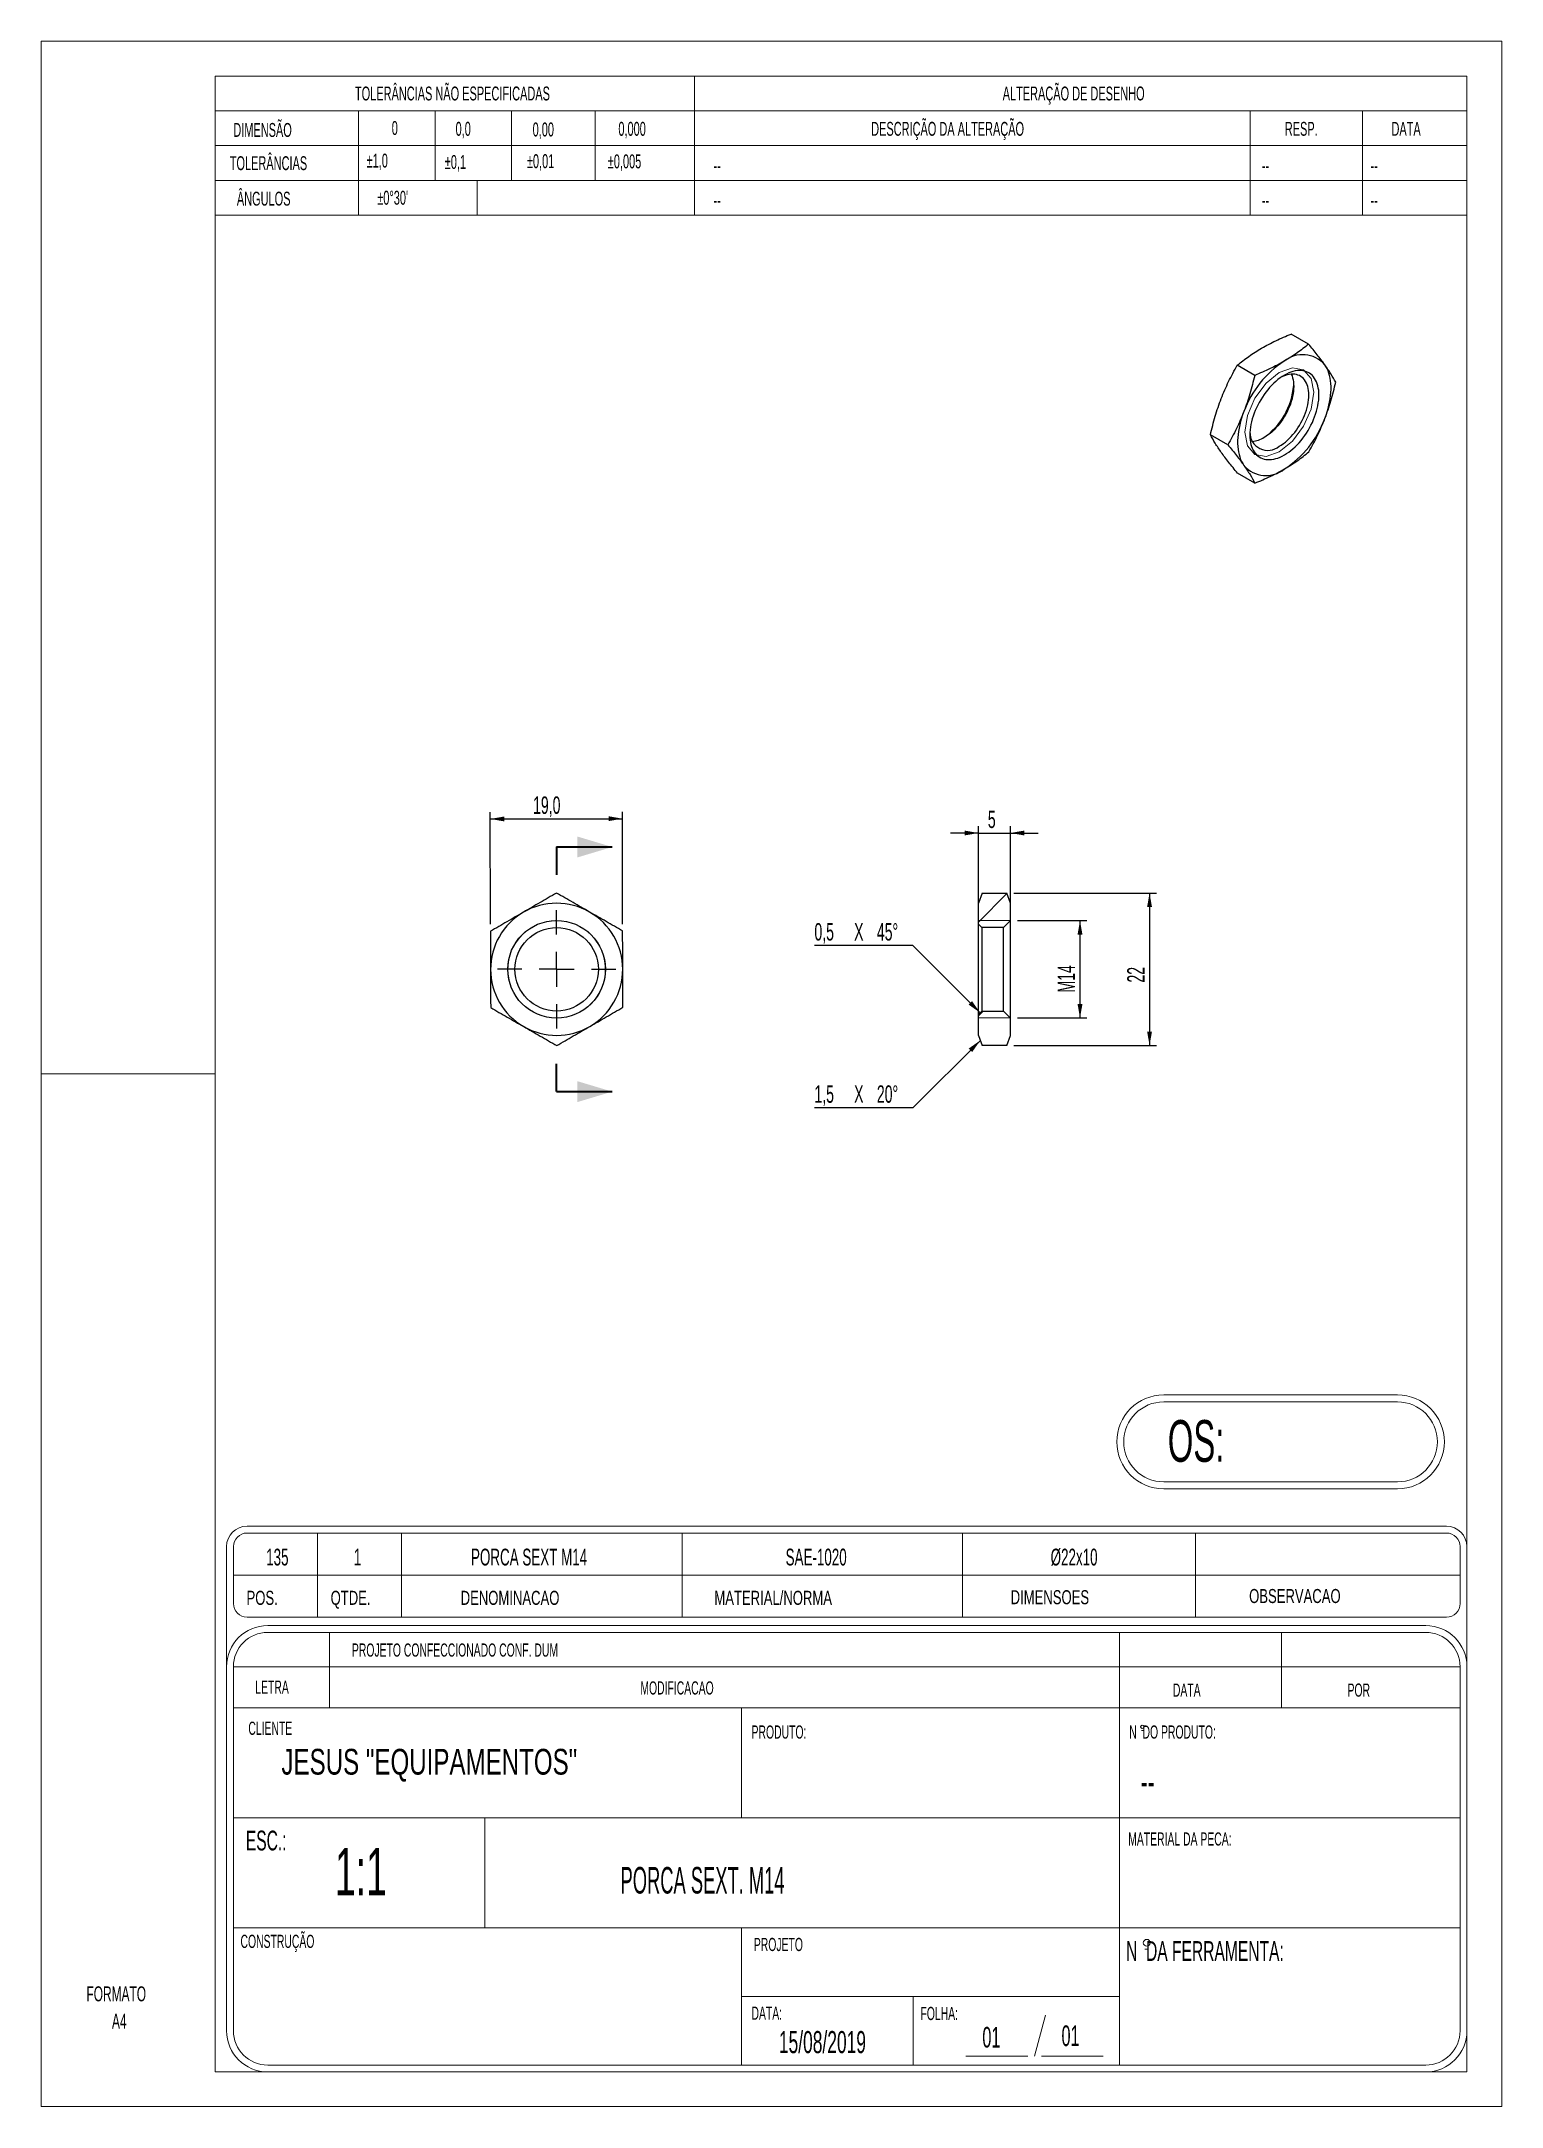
# Model space of a CAD drawing. Header units: millimetres. Extents: x 0 to 210, y 0 to 297.
import ezdxf

# ---------------------------------------------------------------- set-up
doc = ezdxf.new("R2010")
doc.units = ezdxf.units.MM
doc.linetypes.add('PHANTOM', pattern=[12.7, 6.35, -1.27, 1.27, -1.27, 1.27, -1.27])
doc.layers.add('COTAS', color=7, linetype='Continuous')
doc.styles.add('SLDTEXTSTYLE0', font='TXT', dxfattribs={"width": 0.595745})
doc.styles.add('SLDTEXTSTYLE1', font='TXT', dxfattribs={"width": 0.589474})
doc.styles.add('SLDTEXTSTYLE2', font='TXT', dxfattribs={"width": 0.515789})
doc.styles.add('SLDTEXTSTYLE3', font='TXT', dxfattribs={"width": 0.7})
doc.styles.add('SLDTEXTSTYLE4', font='TXT', dxfattribs={"width": 0.695035})
doc.styles.add('SLDTEXTSTYLE5', font='TXT', dxfattribs={"width": 0.605})
doc.dimstyles.new('SLDDIMSTYLE0', dxfattribs={"dimtxt": 2.5, "dimasz": 2, "dimexe": 0, "dimexo": 0.0625, "dimtad": 1, "dimdec": 1, "dimrnd": 1e-09, "dimzin": 12, "dimdsep": 46, "dimtxsty": 'SLDTEXTSTYLE5', "dimsah": 1, "dimcen": 0.09, "dimadec": 0, "dimazin": 3, "dimtfac": 1, "dimtdec": 3, "dimtofl": 0, "dimtmove": 0, "dimatfit": 3, "dimfxl": 0, "dimfrac": 2, "dimtolj": 1, "dimtzin": 12, "dimarcsym": 0})
doc.dimstyles.new('SLDDIMSTYLE1', dxfattribs={"dimtxt": 2.5, "dimasz": 2, "dimexe": 0, "dimexo": 0.0625, "dimtad": 1, "dimdec": 0, "dimrnd": 1e-09, "dimzin": 12, "dimdsep": 46, "dimtxsty": 'SLDTEXTSTYLE5', "dimsah": 1, "dimcen": 0.09, "dimadec": 0, "dimazin": 3, "dimtfac": 1, "dimtdec": 3, "dimtmove": 0, "dimatfit": 0, "dimfxl": 0, "dimfrac": 2, "dimtolj": 1, "dimtzin": 12, "dimarcsym": 0})
doc.dimstyles.new('SLDDIMSTYLE2', dxfattribs={"dimtxt": 2.5, "dimasz": 2, "dimexe": 0, "dimexo": 0.0625, "dimtad": 1, "dimdec": 0, "dimrnd": 1e-09, "dimzin": 12, "dimdsep": 46, "dimtxsty": 'SLDTEXTSTYLE5', "dimsah": 1, "dimcen": 0.09, "dimadec": 0, "dimazin": 3, "dimtfac": 1, "dimtdec": 3, "dimtofl": 0, "dimtmove": 0, "dimatfit": 3, "dimfxl": 0, "dimfrac": 2, "dimtolj": 1, "dimtzin": 12, "dimarcsym": 0})

# ---------------------------------------------------------------- blocks, each defined once
blk = doc.blocks.new('SW_NOTE_0')
at = {"color": 0, "linetype": 'Continuous', "lineweight": 18, "insert": (0, 2.77), "char_height": 2.152, "attachment_point": 1, "style": 'SLDTEXTSTYLE0'}
blk.add_mtext('FORMATO', dxfattribs=at)
blk = doc.blocks.new('SW_NOTE_0_1')
at = {"color": 0, "linetype": 'Continuous', "lineweight": 18, "insert": (0, 2.77), "char_height": 2.152, "attachment_point": 1, "style": 'SLDTEXTSTYLE0'}
blk.add_mtext('A4', dxfattribs=at)
blk = doc.blocks.new('Bloco2')
at = {"color": 7, "linetype": 'Continuous', "lineweight": 18}
for p, q in [((210.04, 297.06), (0.04, 297.06)), ((0.04, 297.06), (0.04, 0.06)), ((210.04, 0.06), (210.04, 297.06)), ((205.04, 292.06), (25.04, 292.06)), ((25.04, 292.06), (25.04, 5.06)), ((205.04, 5.06), (205.04, 292.06)), ((0.04, 148.56), (25.04, 148.56)), ((25.04, 5.06), (205.04, 5.06)), ((0.04, 0.06), (210.04, 0.06))]:
    blk.add_line(p, q, dxfattribs=at)
for name, p in [('SW_NOTE_0', (6.53, 14.59)), ('SW_NOTE_0_1', (10.2, 10.66))]:
    blk.add_blockref(name, p, dxfattribs=at)
blk = doc.blocks.new('_D')
at = {"layer": 'COTAS'}
for p, q in [((64.6, 170.38), (64.56, 186.53)), ((64.57, 185.53), (83.57, 185.57)), ((83.6, 170.42), (83.56, 186.57))]:
    blk.add_line(p, q, dxfattribs=at)
for points in [[(64.57, 185.53), (66.57, 185.18), (66.57, 185.88)], [(83.57, 185.57), (81.57, 185.92), (81.57, 185.22)]]:
    blk.add_solid(points, dxfattribs=at)
at = {"layer": 'COTAS', "insert": (70.72, 188.76), "char_height": 2.5, "attachment_point": 1, "rotation": 0.1263, "style": 'SLDTEXTSTYLE5'}
blk.add_mtext('19,0', dxfattribs=at)
blk = doc.blocks.new('SW_CENTERMARKSYMBOL_0')
at = {"layer": 'COTAS', "color": 0}
for p, q in [((0, 5), (0, 8.5)), ((-5, 0), (-8.5, 0)), ((0, 0), (-2.5, 0)), ((0, 0), (0, 2.5)), ((0, 0), (0, -2.5)), ((0, 0), (2.5, 0)), ((5, 0), (8.5, 0)), ((0, -5), (0, -8.5))]:
    blk.add_line(p, q, dxfattribs=at)
blk = doc.blocks.new('_D_1')
at = {"layer": 'COTAS'}
for p, q in [((140.37, 170.91), (150.37, 170.91)), ((149.37, 156.91), (149.37, 170.91)), ((140.37, 156.91), (150.37, 156.91))]:
    blk.add_line(p, q, dxfattribs=at)
for points in [[(149.37, 170.91), (149.02, 168.91), (149.72, 168.91)], [(149.37, 156.91), (149.72, 158.91), (149.02, 158.91)]]:
    blk.add_solid(points, dxfattribs=at)
at = {"layer": 'COTAS', "insert": (146.15, 160.57), "char_height": 2.5, "attachment_point": 1, "rotation": 90, "style": 'SLDTEXTSTYLE5'}
blk.add_mtext('M14', dxfattribs=at)
blk = doc.blocks.new('_D_2')
at = {"layer": 'COTAS'}
for p, q in [((134.77, 171.41), (134.77, 184.51)), ((139.37, 171.94), (139.37, 184.51)), ((134.77, 183.51), (130.77, 183.51)), ((134.77, 183.51), (139.37, 183.51)), ((139.37, 183.51), (143.37, 183.51))]:
    blk.add_line(p, q, dxfattribs=at)
for points in [[(134.77, 183.51), (132.77, 183.86), (132.77, 183.16)], [(139.37, 183.51), (141.37, 183.16), (141.37, 183.86)]]:
    blk.add_solid(points, dxfattribs=at)
at = {"layer": 'COTAS', "insert": (136.12, 186.73), "char_height": 2.5, "attachment_point": 1, "style": 'SLDTEXTSTYLE5'}
blk.add_mtext('5', dxfattribs=at)
blk = doc.blocks.new('SW_CHAMFER_DIMENSION_0')
at = {"layer": 'COTAS', "color": 0}
for p, q in [((23.86, 9.69), (14.17, 0)), ((14.17, 0), (0, 0))]:
    blk.add_line(p, q, dxfattribs=at)
blk.add_solid([(23.86, 9.69), (22.19, 8.52), (22.69, 8.02)], dxfattribs=at)
at = {"layer": 'COTAS', "color": 0, "char_height": 2.5, "attachment_point": 1, "style": 'SLDTEXTSTYLE5'}
for s, insert in [('1,5', (0, 3.22)), ('X', (5.71, 3.22)), ('20°', (8.98, 3.22))]:
    blk.add_mtext(s, dxfattribs=dict(at, insert=insert))
blk = doc.blocks.new('SW_CHAMFER_DIMENSION_1')
at = {"layer": 'COTAS', "color": 0}
for p, q in [((14.17, 0), (0, 0)), ((23.84, -9.67), (14.17, 0))]:
    blk.add_line(p, q, dxfattribs=at)
blk.add_solid([(23.84, -9.67), (22.67, -8.01), (22.18, -8.5)], dxfattribs=at)
at = {"layer": 'COTAS', "color": 0, "char_height": 2.5, "attachment_point": 1, "style": 'SLDTEXTSTYLE5'}
for s, insert in [('0,5', (0, 3.22)), ('X', (5.71, 3.22)), ('45°', (8.98, 3.22))]:
    blk.add_mtext(s, dxfattribs=dict(at, insert=insert))
blk = doc.blocks.new('_D_3')
at = {"layer": 'COTAS'}
for p, q in [((139.84, 174.87), (160.37, 174.87)), ((159.37, 174.87), (159.37, 152.96)), ((139.84, 152.96), (160.37, 152.96))]:
    blk.add_line(p, q, dxfattribs=at)
for points in [[(159.37, 174.87), (159.02, 172.87), (159.72, 172.87)], [(159.37, 152.96), (159.72, 154.96), (159.02, 154.96)]]:
    blk.add_solid(points, dxfattribs=at)
at = {"layer": 'COTAS', "insert": (156.15, 162), "char_height": 2.5, "attachment_point": 1, "rotation": 90, "style": 'SLDTEXTSTYLE5'}
blk.add_mtext('22', dxfattribs=at)

msp = doc.modelspace()

# ---------------------------------------------------------------- hatches: boundary and pattern name
at = {"layer": 'COTAS', "linetype": 'Continuous', "lineweight": 18}
h = msp.add_hatch(dxfattribs=at)
h.set_pattern_fill('ANSI32', color=256, angle=3e-322, style=0)
h.paths.add_polyline_path([(134.77, 173.41), (134.77, 170.41), (135.27, 169.91), (138.35, 169.91), (139.37, 170.94), (139.37, 173.41), (138.84, 174.87), (135.3, 174.87)], flags=0)
h = msp.add_hatch(dxfattribs=at)
h.set_pattern_fill('ANSI32', color=256, angle=3e-322, style=0)
h.paths.add_polyline_path([(138.35, 157.91), (135.27, 157.91), (134.77, 157.41), (134.77, 154.41), (135.3, 152.96), (138.84, 152.96), (139.37, 154.41), (139.37, 156.89)], flags=0)

# ---------------------------------------------------------------- linework, layer by layer
at = {"color": 7, "linetype": 'Continuous', "lineweight": 18}
for p, q in [((205.01, 292.36), (25.01, 292.36)), ((25.01, 272.36), (25.01, 292.36)), ((93.95, 272.36), (93.95, 292.36)), ((205.01, 292.36), (205.01, 272.36)), ((25.01, 287.36), (93.95, 287.36)), ((45.64, 272.36), (45.64, 287.36)), ((56.64, 277.36), (56.64, 287.36)), ((67.64, 277.36), (67.64, 287.36)), ((79.64, 277.36), (79.64, 287.36)), ((93.95, 287.36), (205.01, 287.36)), ((173.82, 272.36), (173.82, 287.36)), ((190.01, 272.36), (190.01, 287.36)), ((25.01, 282.36), (93.95, 282.36)), ((93.95, 282.36), (205.01, 282.36)), ((25.01, 277.36), (93.95, 277.36)), ((62.7, 277.36), (62.7, 272.36)), ((93.95, 277.36), (205.01, 277.36)), ((25.01, 272.36), (93.95, 272.36)), ((93.95, 272.36), (205.01, 272.36)), ((139.35, 170.91), (134.77, 170.91)), ((139.35, 170.91), (134.77, 170.91)), ((139.35, 156.91), (134.77, 156.91)), ((139.35, 156.91), (134.77, 156.91)), ((195.01, 102.71), (161.41, 102.71)), ((195.01, 101.71), (161.41, 101.71)), ((161.41, 90.21), (195.01, 90.21)), ((161.41, 89.21), (195.01, 89.21)), ((202.07, 83.83), (29.59, 83.83)), ((26.65, 11.28), (26.65, 80.89)), ((26.65, 80.89), (26.65, 67.81)), ((27.63, 80.89), (27.63, 72.71)), ((202.07, 82.85), (29.59, 82.85)), ((39.72, 70.75), (39.72, 82.85)), ((51.82, 70.75), (51.82, 82.85)), ((92.14, 70.75), (92.14, 82.85)), ((132.46, 70.75), (132.46, 82.85)), ((165.96, 70.75), (165.96, 82.85)), ((204.03, 72.71), (204.03, 80.89)), ((205.01, 11.28), (205.01, 80.89)), ((27.63, 76.8), (204.03, 76.8)), ((29.59, 70.75), (202.07, 70.75)), ((32.57, 69.54), (199.08, 69.54)), ((32.57, 68.56), (199.08, 68.56)), ((41.46, 57.69), (41.46, 68.56)), ((155.03, 68.56), (155.03, 57.69)), ((178.34, 68.56), (178.34, 57.69)), ((27.64, 11.28), (27.64, 63.62)), ((27.64, 63.62), (204.02, 63.62)), ((204.02, 63.62), (204.02, 11.28)), ((27.64, 57.69), (204.02, 57.69)), ((100.71, 57.69), (100.71, 41.89)), ((155.03, 57.69), (155.03, 41.89)), ((158.2, 54.45), (158.46, 54.45)), ((158.2, 54.43), (158.46, 54.43)), ((27.64, 41.89), (204.02, 41.89)), ((63.77, 26.09), (63.77, 41.89)), ((155.03, 26.09), (155.03, 41.89)), ((27.64, 26.09), (204.02, 26.09)), ((100.71, 26.09), (100.71, 6.34)), ((155.03, 26.09), (155.03, 6.34)), ((158.69, 23), (159.2, 23)), ((100.71, 16.22), (155.03, 16.22)), ((125.4, 16.22), (125.4, 6.34)), ((144.43, 13.54), (142.85, 7.62)), ((199.08, 6.34), (32.57, 6.34)), ((141.86, 7.62), (132.97, 7.62)), ((143.83, 7.62), (152.72, 7.62)), ((199.08, 5.36), (32.57, 5.36)), ((204.44, 5.36), (205.01, 5.36)), ((205.01, 5.36), (205.01, 5.93))]:
    msp.add_line(p, q, dxfattribs=at)
at = {"color": 7, "linetype": 'Continuous', "lineweight": 25}
for p, q in [((182.24, 253.82), (179.75, 255.26)), ((174.49, 249.32), (171.99, 250.77)), ((170.62, 239.33), (168.13, 240.77)), ((174.52, 233.83), (172.02, 235.27)), ((135.3, 174.87), (134.77, 173.41)), ((134.77, 170.41), (134.77, 173.41)), ((135.3, 174.87), (138.84, 174.87)), ((139.37, 173.41), (138.84, 174.87)), ((139.37, 170.94), (139.37, 173.41)), ((134.77, 170.41), (135.27, 169.91)), ((134.77, 157.41), (134.77, 170.41)), ((135.27, 169.91), (135.27, 157.91)), ((138.35, 169.91), (135.27, 169.91)), ((139.37, 170.94), (138.35, 169.91)), ((138.35, 157.91), (138.35, 169.91)), ((139.37, 156.89), (139.37, 170.94)), ((135.27, 157.91), (134.77, 157.41)), ((134.77, 154.41), (134.77, 157.41)), ((135.27, 157.91), (138.35, 157.91)), ((138.35, 157.91), (139.37, 156.89)), ((139.37, 154.41), (139.37, 156.89)), ((134.77, 154.41), (135.3, 152.96)), ((138.84, 152.96), (135.3, 152.96)), ((138.84, 152.94), (135.31, 152.94)), ((138.84, 152.96), (139.37, 154.41))]:
    msp.add_line(p, q, dxfattribs=at)
at = {"color": 7, "linetype": 'PHANTOM', "lineweight": 35}
for p, q in [((74.11, 181.5), (74.11, 177.5)), ((74.11, 146.32), (74.11, 150.32))]:
    msp.add_line(p, q, dxfattribs=at)
at = {"color": 7, "linetype": 'Continuous', "lineweight": 35}
for p, q in [((74.11, 181.5), (82.11, 181.5)), ((74.11, 146.32), (82.11, 146.32))]:
    msp.add_line(p, q, dxfattribs=at)
at = {"color": 7, "linetype": 'Continuous', "lineweight": 18, "flags": 128}
msp.add_lwpolyline([(178.03, 238.31), (176.14, 237.65), (174.53, 237.96), (173.46, 239.2), (173.08, 241.17), (173.46, 243.57), (174.53, 246.05), (176.14, 248.21), (178.03, 249.74), (179.93, 250.4), (181.53, 250.09), (182.61, 248.85), (182.98, 246.88), (182.61, 244.48), (181.53, 242), (179.93, 239.84), (178.03, 238.31)], dxfattribs=at)
msp.add_lwpolyline([(178.03, 238.31), (176.14, 237.65), (174.53, 237.96), (173.46, 239.2), (173.08, 241.17), (173.46, 243.57), (174.53, 246.05), (176.14, 248.21), (178.03, 249.74), (179.93, 250.4), (181.53, 250.09), (182.61, 248.85), (182.98, 246.88), (182.61, 244.48), (181.53, 242), (179.93, 239.84), (178.03, 238.31)], dxfattribs=at)
at = {"color": 7, "linetype": 'Continuous', "lineweight": 25, "flags": 128}
for points in [[(178.76, 237.87), (179.07, 238.06), (179.38, 238.27), (179.69, 238.51), (179.99, 238.76), (180.29, 239.04), (180.59, 239.33), (180.87, 239.64), (181.15, 239.96), (181.42, 240.3), (181.68, 240.65), (181.92, 241.01), (182.16, 241.39), (182.38, 241.77), (182.58, 242.16), (182.78, 242.55), (182.95, 242.95), (183.11, 243.36), (183.25, 243.76), (183.38, 244.16), (183.48, 244.56), (183.57, 244.96), (183.64, 245.35), (183.69, 245.73), (183.71, 246.11), (183.72, 246.47), (183.71, 246.83), (183.69, 247.17), (183.64, 247.5), (183.57, 247.81), (183.48, 248.11), (183.38, 248.38), (183.25, 248.64), (183.11, 248.88), (182.95, 249.1), (182.78, 249.3), (182.58, 249.47), (182.38, 249.62), (182.16, 249.75), (181.92, 249.85), (181.68, 249.93), (181.42, 249.99), (181.15, 250.01), (180.87, 250.02), (180.59, 250), (180.29, 249.95), (179.99, 249.88), (179.69, 249.78), (179.38, 249.66), (179.07, 249.51), (178.76, 249.34), (178.45, 249.15), (178.13, 248.94), (177.83, 248.7), (177.52, 248.45), (177.22, 248.18), (176.93, 247.88), (176.64, 247.58), (176.36, 247.25), (176.1, 246.91), (175.84, 246.56), (175.59, 246.2), (175.36, 245.82), (175.14, 245.44), (174.93, 245.05), (174.74, 244.66), (174.56, 244.26), (174.4, 243.86), (174.26, 243.45), (174.14, 243.05), (174.03, 242.65), (173.95, 242.26), (173.88, 241.86), (173.83, 241.48), (173.8, 241.1), (173.79, 240.74), (173.8, 240.38), (173.83, 240.04), (173.88, 239.71), (173.95, 239.4), (174.03, 239.11), (174.14, 238.83), (174.26, 238.57), (174.4, 238.33), (174.56, 238.11), (174.74, 237.91), (174.93, 237.74), (175.14, 237.59), (175.36, 237.46), (175.59, 237.36), (175.84, 237.28), (176.1, 237.23), (176.36, 237.2), (176.64, 237.2), (176.93, 237.22), (177.22, 237.26), (177.52, 237.34), (177.83, 237.43), (178.13, 237.56), (178.45, 237.7), (178.76, 237.87)], [(179.74, 249.5), (179.75, 249.48), (179.86, 249.23), (179.94, 248.96), (180.01, 248.67), (180.06, 248.37), (180.09, 248.06), (180.1, 247.73), (180.09, 247.39), (180.06, 247.04), (180.01, 246.68), (179.94, 246.32), (179.86, 245.95), (179.75, 245.57), (179.62, 245.2), (179.48, 244.83), (179.32, 244.46), (179.15, 244.09), (178.96, 243.73), (178.75, 243.37), (178.54, 243.03), (178.3, 242.69), (178.06, 242.37), (177.81, 242.06), (177.55, 241.76), (177.28, 241.48), (177, 241.22), (176.72, 240.98), (176.44, 240.76), (176.15, 240.56), (175.86, 240.38)], [(178.03, 239.13), (178.32, 239.3), (178.61, 239.5), (178.9, 239.73), (179.18, 239.97), (179.45, 240.23), (179.72, 240.51), (179.98, 240.8), (180.24, 241.11), (180.48, 241.43), (180.71, 241.77), (180.93, 242.12), (181.13, 242.47), (181.32, 242.83), (181.5, 243.2), (181.66, 243.57), (181.8, 243.95), (181.92, 244.32), (182.03, 244.69), (182.12, 245.06), (182.19, 245.43), (182.24, 245.78), (182.27, 246.13), (182.28, 246.47), (182.27, 246.8), (182.24, 247.12), (182.19, 247.42), (182.12, 247.7), (182.03, 247.97), (181.92, 248.22), (181.8, 248.45), (181.66, 248.66), (181.5, 248.85), (181.32, 249.02), (181.13, 249.16), (180.93, 249.28), (180.71, 249.37), (180.48, 249.44), (180.24, 249.48), (179.98, 249.5), (179.72, 249.49), (179.45, 249.46), (179.18, 249.4), (178.9, 249.32), (178.61, 249.21), (178.38, 249.11)], [(184.58, 243.11), (184.76, 243.58), (184.91, 244.06), (185.05, 244.54), (185.17, 245.01), (185.27, 245.48), (185.35, 245.94), (185.41, 246.4), (185.45, 246.85), (185.47, 247.29), (185.47, 247.71), (185.45, 248.13), (185.41, 248.53), (185.35, 248.91), (185.27, 249.28), (185.16, 249.64), (185.04, 249.97), (184.9, 250.29), (184.74, 250.58), (184.57, 250.85)], [(172.93, 244.11), (172.76, 243.63), (172.6, 243.15), (172.46, 242.68), (172.34, 242.2), (172.24, 241.73), (172.16, 241.27), (172.1, 240.81), (172.06, 240.36), (172.04, 239.93), (172.04, 239.5), (172.06, 239.08), (172.11, 238.68), (172.17, 238.3), (172.25, 237.93), (172.35, 237.58), (172.47, 237.24), (172.61, 236.93), (172.77, 236.63), (172.95, 236.36)]]:
    msp.add_lwpolyline(points, dxfattribs=at)
at = {"color": 7, "linetype": 'Continuous', "lineweight": 25}
for radius in [7.02, 6]:
    msp.add_circle((74.11, 163.91), radius, dxfattribs=at)
at = {"color": 7, "linetype": 'Continuous', "lineweight": 18}
for centre, radius in [((158.33, 54.99), 0.247), ((158.33, 54.97), 0.247), ((158.97, 23.92), 0.494)]:
    msp.add_circle(centre, radius, dxfattribs=at)
at = {"color": 7, "linetype": 'Continuous', "lineweight": 25}
for centre, radius, start, end in [((186.68, 239.04), 14.65, 122.8013, 159.7621), ((181.39, 248.06), 4.23, 41.3053, 128.8611), ((170.03, 248.64), 10.09, 304.0715, 355.9339), ((176.38, 241.11), 2.58, 178.3309, 309.7988), ((170.83, 248.17), 14.65, 302.8013, 339.7621), ((173.8, 243.69), 3.89, 275.1076, 301.8792), ((176.12, 239.15), 4.23, 221.3053, 308.8611), ((74.11, 163.91), 9.5, 60.1263, 120.1263), ((74.11, 163.91), 9.5, 120.1263, 180.1263), ((74.11, 163.91), 9.5, 0.1263, 60.1263), ((74.11, 163.91), 9.5, 180.1263, 240.1263), ((74.11, 163.91), 9.5, 300.1263, 0.1263), ((74.11, 163.91), 9.5, 240.1263, 300.1263)]:
    msp.add_arc(centre, radius, start, end, dxfattribs=at)
at = {"color": 7, "linetype": 'Continuous', "lineweight": 18}
for centre, radius, start, end in [((74.11, 163.91), 7, 255, 195), ((74.11, 163.91), 7, 255, 195), ((161.41, 95.96), 6.75, 90, 270), ((161.41, 95.96), 5.75, 90, 270), ((195.01, 95.96), 6.75, 270, 90), ((195.01, 95.96), 5.75, 270, 90), ((29.59, 80.89), 2.94, 90, 180), ((202.07, 80.89), 2.94, 0, 90), ((29.59, 80.89), 1.96, 90, 180), ((202.07, 80.89), 1.96, 0, 90), ((29.59, 72.71), 1.96, 180, 270), ((202.07, 72.71), 1.96, 270, 0), ((32.57, 63.62), 5.93, 90, 180), ((32.57, 63.62), 4.94, 90, 180), ((199.08, 63.62), 5.93, 0, 90), ((199.08, 63.62), 4.94, 0, 90), ((32.57, 11.28), 5.93, 180, 270), ((32.57, 11.28), 4.94, 180, 270), ((199.08, 11.28), 4.94, 270, 0), ((199.08, 11.28), 5.93, 270, 0)]:
    msp.add_arc(centre, radius, start, end, dxfattribs=at)
at = {"color": 7, "linetype": 'Continuous', "lineweight": 25}
for points in [[(171.99, 250.77), (172.52, 251.21), (173.07, 251.64), (174.23, 252.46), (174.84, 252.86), (175.49, 253.23)], [(175.49, 253.23), (176.14, 253.61), (176.82, 253.96), (178.24, 254.64), (178.98, 254.96), (179.75, 255.26)], [(182.24, 253.82), (181.71, 253.38), (181.16, 252.95), (180, 252.12), (179.39, 251.73), (178.74, 251.35)], [(184.57, 250.85), (184.24, 251.31), (183.88, 251.79), (183.1, 252.78), (182.68, 253.3), (182.24, 253.82)], [(169.68, 245.99), (170, 246.82), (170.36, 247.63), (171.13, 249.22), (171.55, 250), (171.99, 250.77)], [(178.74, 251.35), (178.1, 250.98), (177.41, 250.63), (175.99, 249.95), (175.25, 249.63), (174.49, 249.32)], [(186.14, 248.32), (185.93, 248.71), (185.7, 249.12), (185.18, 249.96), (184.89, 250.4), (184.57, 250.85)], [(174.49, 249.32), (174.28, 248.42), (174.05, 247.54), (173.54, 245.79), (173.25, 244.94), (172.93, 244.11)], [(184.58, 243.11), (184.9, 243.94), (185.19, 244.79), (185.7, 246.53), (185.93, 247.42), (186.14, 248.32)], [(168.13, 240.77), (168.33, 241.67), (168.56, 242.56), (169.07, 244.3), (169.36, 245.15), (169.68, 245.99)], [(172.93, 244.11), (172.61, 243.27), (172.25, 242.46), (171.48, 240.87), (171.06, 240.09), (170.62, 239.33)], [(169.69, 238.24), (169.37, 238.69), (169.08, 239.13), (168.56, 239.97), (168.33, 240.38), (168.13, 240.77)], [(182.27, 238.32), (182.71, 239.09), (183.13, 239.87), (183.9, 241.46), (184.26, 242.27), (184.58, 243.11)], [(172.02, 235.27), (171.58, 235.79), (171.16, 236.31), (170.38, 237.3), (170.02, 237.78), (169.69, 238.24)], [(170.62, 239.33), (171.06, 238.8), (171.48, 238.29), (172.26, 237.3), (172.62, 236.82), (172.95, 236.36)], [(178.77, 235.86), (179.42, 236.23), (180.03, 236.63), (181.19, 237.45), (181.74, 237.88), (182.27, 238.32)], [(172.95, 236.36), (173.27, 235.9), (173.56, 235.46), (174.08, 234.62), (174.31, 234.22), (174.52, 233.83)], [(174.52, 233.83), (175.28, 234.13), (176.02, 234.45), (177.44, 235.13), (178.13, 235.48), (178.77, 235.86)], [(74.09, 174.88), (73.3, 174.42), (72.51, 173.96), (70.93, 173.05), (70.14, 172.59), (69.35, 172.13)], [(78.85, 172.15), (78.05, 172.6), (77.26, 173.06), (75.68, 173.97), (74.88, 174.43), (74.09, 174.88)], [(69.35, 172.13), (68.56, 171.67), (67.76, 171.21), (66.18, 170.29), (65.39, 169.83), (64.6, 169.38)], [(64.6, 169.38), (64.6, 168.46), (64.61, 167.55), (64.61, 165.72), (64.61, 164.8), (64.61, 163.89)], [(83.6, 169.42), (82.81, 169.87), (82.02, 170.33), (80.43, 171.24), (79.64, 171.69), (78.85, 172.15)], [(83.61, 163.93), (83.61, 164.85), (83.61, 165.76), (83.61, 167.59), (83.6, 168.5), (83.6, 169.42)], [(64.61, 163.89), (64.62, 162.98), (64.62, 162.06), (64.62, 160.23), (64.62, 159.32), (64.63, 158.41)], [(83.63, 158.45), (83.62, 159.36), (83.62, 160.28), (83.62, 162.1), (83.62, 163.02), (83.61, 163.93)], [(64.63, 158.41), (65.42, 157.95), (66.21, 157.49), (67.8, 156.58), (68.59, 156.13), (69.38, 155.67)], [(78.88, 155.69), (79.67, 156.15), (80.46, 156.61), (82.04, 157.53), (82.84, 157.99), (83.63, 158.45)], [(69.38, 155.67), (70.18, 155.22), (70.97, 154.76), (72.55, 153.85), (73.35, 153.4), (74.14, 152.94)], [(74.14, 152.94), (74.93, 153.4), (75.72, 153.86), (77.3, 154.78), (78.09, 155.24), (78.88, 155.69)]]:
    msp.add_open_spline(points, degree=3, knots=[0, 0, 0, 0, 0.5, 0.5, 1, 1, 1, 1], dxfattribs=at)
for points in [[(135.31, 152.94), (135.3, 152.95), (135.3, 152.95), (135.3, 152.96)], [(138.84, 152.96), (138.84, 152.95), (138.84, 152.95), (138.84, 152.94)]]:
    msp.add_open_spline(points, degree=3, dxfattribs=at)
at = {"color": 7, "linetype": 'Continuous', "lineweight": 35}
for points in [[(82.11, 181.5), (77.11, 183), (77.11, 180)], [(82.11, 146.32), (77.11, 147.82), (77.11, 144.82)]]:
    msp.add_solid(points, dxfattribs=at)

# ---------------------------------------------------------------- block references
at = {"layer": 'COTAS'}
for name, p in [('Bloco2', (-0.03, 0.3)), ('SW_CENTERMARKSYMBOL_0', (74.11, 163.91)), ('SW_CHAMFER_DIMENSION_1', (111.18, 167.33)), ('SW_CHAMFER_DIMENSION_0', (111.18, 144))]:
    msp.add_blockref(name, p, dxfattribs=at)

# ---------------------------------------------------------------- texts
at = {"color": 7, "linetype": 'Continuous', "lineweight": 0}
for s, insert, char_height, attachment_point, style in [('TOLERÂNCIAS NÃO ESPECIFICADAS', (59.13, 290.85), 2, 2, 'SLDTEXTSTYLE1'), ('ALTERAÇÃO DE DESENHO', (148.46, 290.85), 2, 2, 'SLDTEXTSTYLE1'), ('DIMENSÃO', (27.62, 285.61), 2, 1, 'SLDTEXTSTYLE1'), ('0', (50.4, 285.89), 2, 1, 'SLDTEXTSTYLE1'), ('0,0', (59.58, 285.77), 2, 1, 'SLDTEXTSTYLE1'), ('0,00', (70.66, 285.68), 2, 1, 'SLDTEXTSTYLE1'), ('0,000', (82.99, 285.77), 2, 1, 'SLDTEXTSTYLE1'), ('DESCRIÇÃO DA ALTERAÇÃO', (119.34, 285.77), 2, 1, 'SLDTEXTSTYLE1'), ('RESP.', (178.82, 285.77), 2, 1, 'SLDTEXTSTYLE1'), ('DATA', (194.16, 285.77), 2, 1, 'SLDTEXTSTYLE1'), ('TOLERÂNCIAS', (27.11, 280.83), 2, 1, 'SLDTEXTSTYLE1'), ('±1,0', (46.79, 281.2), 2, 1, 'SLDTEXTSTYLE1'), ('±0,1', (58.03, 281), 2, 1, 'SLDTEXTSTYLE1'), ('±0,01', (69.84, 281.12), 2, 1, 'SLDTEXTSTYLE1'), ('±0,005', (81.47, 281.09), 2, 1, 'SLDTEXTSTYLE1'), ('--', (96.69, 280.49), 2, 1, 'SLDTEXTSTYLE1'), ('--', (175.54, 280.49), 2, 1, 'SLDTEXTSTYLE1'), ('--', (191.14, 280.49), 2, 1, 'SLDTEXTSTYLE1'), ('ÂNGULOS', (28.13, 275.73), 2, 1, 'SLDTEXTSTYLE1'), ("±0°30'", (48.32, 275.86), 2, 1, 'SLDTEXTSTYLE1'), ('--', (96.69, 275.49), 2, 1, 'SLDTEXTSTYLE1'), ('--', (175.54, 275.49), 2, 1, 'SLDTEXTSTYLE1'), ('--', (191.14, 275.49), 2, 1, 'SLDTEXTSTYLE1'), ('OS:', (161.99, 99.09), 6, 1, 'SLDTEXTSTYLE1'), ('135', (33.95, 80.6), 2.419, 2, 'SLDTEXTSTYLE0'), ('1', (45.48, 80.6), 2.42, 2, 'SLDTEXTSTYLE0'), ('PORCA SEXT M14', (70.15, 80.6), 2.4192, 2, 'SLDTEXTSTYLE0'), ('SAE-1020', (111.43, 80.6), 2.419, 2, 'SLDTEXTSTYLE0'), ('Ø22x10', (148.52, 80.6), 2.419, 2, 'SLDTEXTSTYLE0'), ('POS.', (29.52, 74.54), 2.022, 1, 'SLDTEXTSTYLE4'), ('QTDE.', (41.61, 74.54), 2.022, 1, 'SLDTEXTSTYLE4'), ('DENOMINACAO', (60.31, 74.54), 2.0223, 1, 'SLDTEXTSTYLE4'), ('MATERIAL/NORMA', (96.79, 74.54), 2.0223, 1, 'SLDTEXTSTYLE4'), ('DIMENSOES', (139.4, 74.63), 2.022, 1, 'SLDTEXTSTYLE4'), ('OBSERVACAO', (173.69, 74.8), 2.022, 1, 'SLDTEXTSTYLE4'), ('PROJETO CONFECCIONADO CONF. DUM', (44.67, 66.97), 1.896, 1, 'SLDTEXTSTYLE1'), ('LETRA', (30.78, 61.63), 1.896, 1, 'SLDTEXTSTYLE1'), ('MODIFICACAO', (86.15, 61.52), 1.896, 1, 'SLDTEXTSTYLE1'), ('DATA', (162.73, 61.21), 1.896, 1, 'SLDTEXTSTYLE1'), ('POR', (187.84, 61.21), 1.896, 1, 'SLDTEXTSTYLE1'), ('CLIENTE', (29.78, 55.72), 1.896, 1, 'SLDTEXTSTYLE1'), ('PRODUTO:', (102.14, 55.18), 1.896, 1, 'SLDTEXTSTYLE1'), ('N  DO PRODUTO:', (156.45, 55.18), 1.896, 1, 'SLDTEXTSTYLE1'), ('JESUS "EQUIPAMENTOS"', (34.54, 51.81), 3.7042, 1, 'SLDTEXTSTYLE3'), ('--', (158.13, 49.28), 4.266, 1, 'SLDTEXTSTYLE2'), ('ESC.:', (29.42, 40.05), 2.844, 1, 'SLDTEXTSTYLE1'), ('MATERIAL DA PECA:', (156.3, 39.8), 1.896, 1, 'SLDTEXTSTYLE1'), ('1:1', (42.23, 37.56), 6.826, 1, 'SLDTEXTSTYLE1'), ('PORCA SEXT. M14', (83.3, 34.83), 3.8224, 1, 'SLDTEXTSTYLE2'), ('CONSTRUÇÃO', (28.65, 25.08), 1.896, 1, 'SLDTEXTSTYLE1'), ('PROJETO', (102.47, 24.63), 1.896, 1, 'SLDTEXTSTYLE1'), ('N  DA FERRAMENTA:', (156, 24.16), 2.8441, 1, 'SLDTEXTSTYLE1'), ('DATA:', (102.13, 14.75), 1.896, 1, 'SLDTEXTSTYLE1'), ('FOLHA:', (126.43, 14.71), 1.896, 1, 'SLDTEXTSTYLE1'), ('01', (146.71, 12.04), 2.963, 1, 'SLDTEXTSTYLE1'), ('15/08/2019', (106.07, 11.23), 3.175, 1, 'SLDTEXTSTYLE1'), ('01', (135.33, 11.83), 2.963, 1, 'SLDTEXTSTYLE1')]:
    msp.add_mtext(s, dxfattribs=dict(at, insert=insert, char_height=char_height, attachment_point=attachment_point, style=style))

# ---------------------------------------------------------------- dimensions: what is measured, and where the dimension line sits
at = {"layer": 'COTAS'}
for base, p1, p2, angle, dimstyle, picture, middle in [((83.57, 185.57), (64.6, 169.38), (83.6, 169.42), 0.1263, 'SLDDIMSTYLE0', '_D', (74.07, 185.55)), ((159.37, 152.96), (138.84, 174.87), (138.84, 152.96), 90, 'SLDDIMSTYLE2', '_D_3', (159.37, 163.91))]:
    dim = msp.add_linear_dim(base=base, p1=p1, p2=p2, angle=angle, dimstyle=dimstyle, dxfattribs=at)
    dim.commit()
    dim.dimension.update_dxf_attribs({"geometry": picture, "text_midpoint": middle, "dimtype": 160})
dim = msp.add_linear_dim(base=(139.37, 183.51), p1=(134.77, 170.41), p2=(139.37, 170.94), dimstyle='SLDDIMSTYLE1', dxfattribs=at)
dim.commit()
dim.dimension.update_dxf_attribs({"geometry": '_D_2', "text_midpoint": (137.07, 183.51), "dimtype": 160})
dim = msp.add_linear_dim(base=(149.37, 170.91), p1=(139.37, 156.91), p2=(139.37, 170.91), angle=90, text='M14', dimstyle='SLDDIMSTYLE0', dxfattribs=at)
dim.commit()
dim.dimension.update_dxf_attribs({"geometry": '_D_1', "text_midpoint": (149.37, 163.91), "dimtype": 160})

doc.saveas('drawing.dxf')
